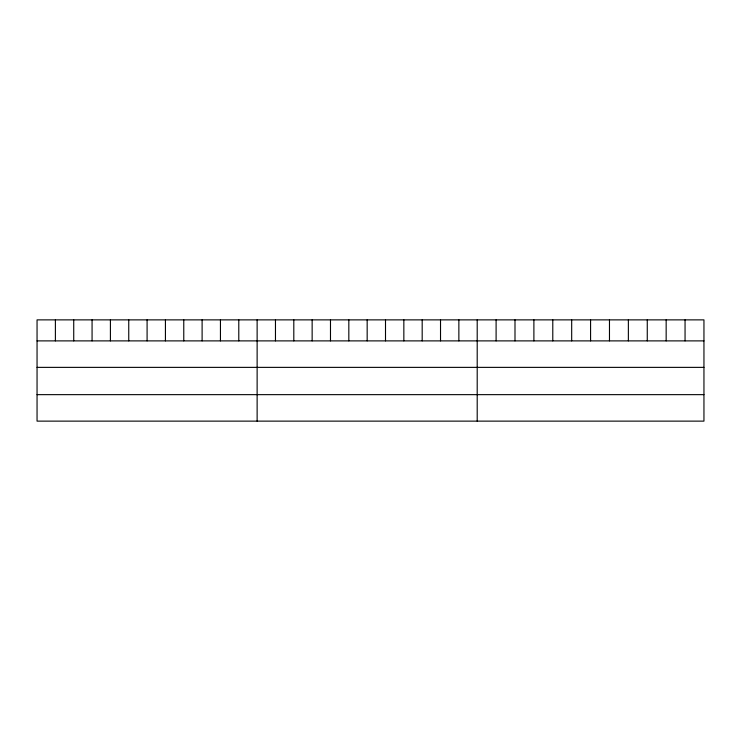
<?xml version="1.0" encoding="UTF-8"?>
<svg xmlns="http://www.w3.org/2000/svg" width="741" height="741" viewBox="0 0 741 741"><rect width="100%" height="100%" fill="white"/><g stroke="black" fill="none" stroke-linecap="round" stroke-linejoin="round"><path stroke-width="1.11" d="M703.95 340.888L703.95 421.129L37.05 421.129L37.05 319.871L703.95 319.871L703.95 340.888L37.05 340.888M37.05 367.369L703.95 367.369M37.05 394.647L703.95 394.647M685.055 319.871L685.055 340.888M666.159 319.871L666.159 340.888M647.264 319.871L647.264 340.888M628.368 319.871L628.368 340.888M609.472 319.871L609.472 340.888M590.577 319.871L590.577 340.888M571.682 319.871L571.682 340.888M552.786 319.871L552.786 340.888M533.89 319.871L533.89 340.888M514.995 319.871L514.995 340.888M496.1 319.871L496.1 340.888M477.204 319.871L477.204 421.129M458.864 319.871L458.864 340.888M440.525 319.871L440.525 340.888M422.185 319.871L422.185 340.888M403.845 319.871L403.845 340.888M385.505 319.871L385.505 340.888M367.166 319.871L367.166 340.888M348.826 319.871L348.826 340.888M330.486 319.871L330.486 340.888M312.146 319.871L312.146 340.888M293.806 319.871L293.806 340.888M275.467 319.871L275.467 340.888M257.127 319.871L257.127 421.129M238.787 319.871L238.787 340.888M220.447 319.871L220.447 340.888M202.108 319.871L202.108 340.888M183.768 319.871L183.768 340.888M165.428 319.871L165.428 340.888M147.089 319.871L147.089 340.888M128.749 319.871L128.749 340.888M110.409 319.871L110.409 340.888M92.069 319.871L92.069 340.888M73.73 319.871L73.73 340.888M55.39 319.871L55.39 340.888"/></g></svg>
